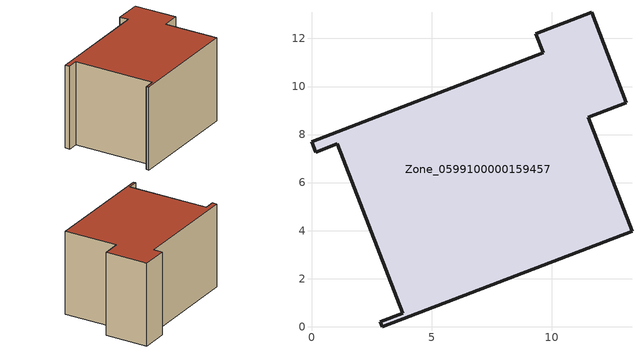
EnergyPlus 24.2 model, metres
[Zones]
Zone_0599100000159457
 floor ground (C_G): 9.64,11.4 9.33,12.2 11.66,13.09 13.1,9.32 11.53,8.72 13.34,3.98 2.95,0 2.87,0.21 3.79,0.56 1.08,7.61 0.17,7.26 0,7.7 z0
 wall outside (C_F): 13.1,9.32 11.66,13.09 9.33,12.2 9.64,11.4 0,7.7 0.17,7.26 1.08,7.61 3.79,0.56 2.87,0.21 2.95,0 13.34,3.98 11.53,8.72 13.1,9.32 z0:7.78
 roof outside (C_R): 9.33,12.2 9.64,11.4 0,7.7 0.17,7.26 1.08,7.61 3.79,0.56 2.87,0.21 2.95,0 13.34,3.98 11.53,8.72 13.1,9.32 11.66,13.09 z7.78
[BUILDING]
Pand.0599100000159457: North Axis=0; Terrain=City; Loads Convergence Tolerance Value=0.04; Temperature Convergence Tolerance Value=0.4; Solar Distribution=FullExterior; Maximum Number of Warmup Days=25; Minimum Number of Warmup Days=1
[Site:Location]
Rotterdam.The.Hague.AP_ZH_NLD Design_Conditions: Latitude=51.96; Longitude=4.45; Time Zone=1; Elevation=-4.5
[SITE:GROUNDTEMPERATURE:BUILDINGSURFACE]
18, 18, 18, 18, 18, 18, 18, 18, 18, 18, 18, 18
[MATERIAL] Thermal Absorptance=0.9; Solar Absorptance=0.7; Visible Absorptance=0.7
Name | Roughness | Thickness | Conductivity | Density | Specific Heat
G.TC.1946-1964 | MediumSmooth | 0.15 | 1 | 540 | 1210
F.TC.1946-1964 | Rough | 0.3 | 0.857143 | 1920 | 840
R.TC.1946-1964 | MediumRough | 0.2 | 0.235294 | 1500 | 1000
[CONSTRUCTION]
C_G: G.TC.1946-1964
C_F: F.TC.1946-1964
C_R: R.TC.1946-1964
[ZONE]
Zone_0599100000159457: Type=1; Multiplier=1; Ceiling Height=Autocalculate; Volume=Autocalculate; Floor Area=autocalculate; Part of Total Floor Area=Yes
[ZONEINFILTRATION:DESIGNFLOWRATE]
Infil_Zone_0599100000159457: Zone or ZoneList or Space or SpaceList=Zone_0599100000159457; Schedule=AlwaysOn; Design Flow Rate Calculation Method=Flow/Area; Flow Rate per Floor Area=0.003; Constant Term Coefficient=1; Temperature Term Coefficient=0; Velocity Term Coefficient=0; Velocity Squared Term Coefficient=0
[HVACTEMPLATE:ZONE:IDEALLOADSAIRSYSTEM]
Zone_0599100000159457: Maximum Heating Supply Air Temperature=50; Minimum Cooling Supply Air Temperature=13; Maximum Heating Supply Air Humidity Ratio=0.0156; Minimum Cooling Supply Air Humidity Ratio=0.0077; Heating Limit=NoLimit; Cooling Limit=NoLimit; Dehumidification Control Type=ConstantSensibleHeatRatio; Cooling Sensible Heat Ratio=0.7; Dehumidification Setpoint=60; Humidification Control Type=None; Humidification Setpoint=30; Outdoor Air Method=None; Outdoor Air Flow Rate per Person=0.00944; Outdoor Air Flow Rate per Zone Floor Area=0; Outdoor Air Flow Rate per Zone=0; Demand Controlled Ventilation Type=None; Outdoor Air Economizer Type=NoEconomizer; Heat Recovery Type=None; Sensible Heat Recovery Effectiveness=0.7; Latent Heat Recovery Effectiveness=0.65
[ZONECONTROL:THERMOSTAT]
ThermostatControl_Zone_0599100000159457: Zone or ZoneList=Zone_0599100000159457; Control Type Schedule=DualSetpointControlType; Control 1=Thermostat_Zone_0599100000159457; Temperature Difference Between Cutout And Setpoint=0
[THERMOSTATSETPOINT:DUALSETPOINT]
Thermostat_Zone_0599100000159457: Heating Setpoint Temperature Schedule=HeatingSetpoint_Zone_0599100000159457; Cooling Setpoint Temperature Schedule=CoolingSetpoint_Zone_0599100000159457
[SCHEDULE:COMPACT]
HeatingSetpoint_Zone_0599100000159457: Through: 12/31, For: AllDays, Until: 24:00, 21
CoolingSetpoint_Zone_0599100000159457: Through: 12/31, For: AllDays, Until: 24:00, 24
DualSetpointControlType: Through: 12/31, For: AllDays, Until: 24:00, 4
AlwaysOn: Through: 12/31, For: AllDays, Until: 24:00, 1
